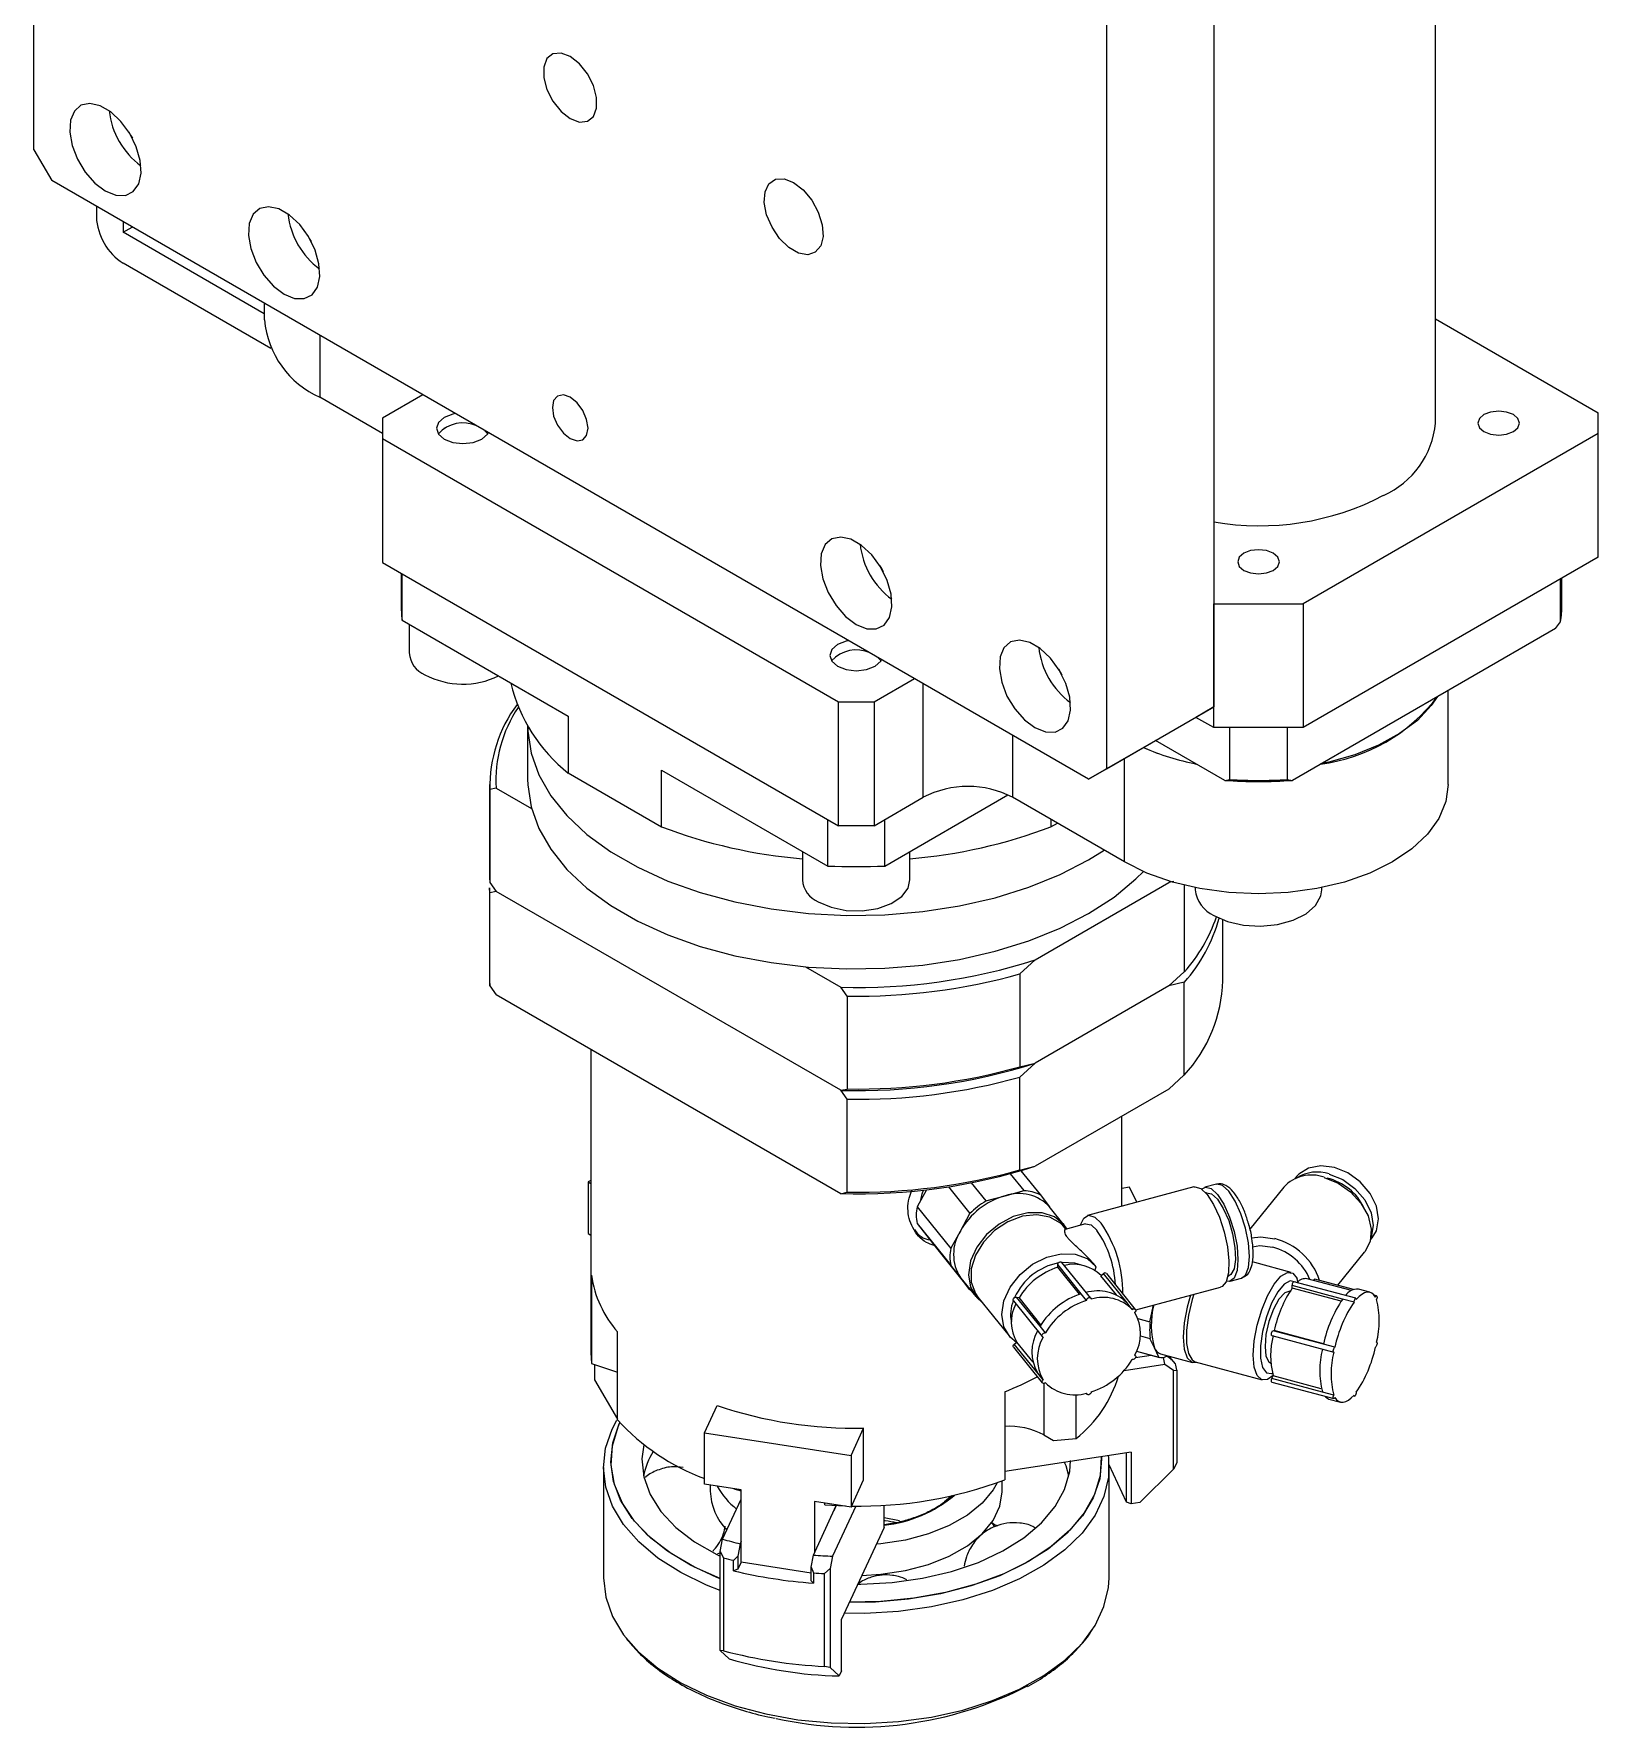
# Model space of a CAD drawing. Header units: millimetres. Extents: x 19 to 1665, y -46 to 1184.
# Drawn here: x 811.4 to 910.4, y 746.6 to 853.7 of the extents above; entities that cross this region are included whole.
import ezdxf

# ---------------------------------------------------------------- set-up
doc = ezdxf.new("R2010")
doc.units = ezdxf.units.MM
doc.header["$LTSCALE"] = 4

msp = doc.modelspace()

# ---------------------------------------------------------------- linework, layer by layer
at = {"color": 7, "linetype": 'Continuous', "lineweight": 18}
for p, q in [((811.4, 846.39), (811.4, 928.7)), ((886.07, 893.43), (886.07, 811.13)), ((879.28, 889.51), (879.28, 807.21)), ((900.1, 829.09), (900.1, 862.66)), ((811.4, 846.39), (812.53, 844.43)), ((878.15, 806.55), (812.53, 844.43)), ((815.36, 842.8), (815.36, 842.15)), ((817.05, 841.82), (817.05, 841.17)), ((817.05, 841.17), (817.62, 841.49)), ((825.98, 836.01), (817.05, 841.17)), ((826.4, 833.81), (817.05, 839.21)), ((825.98, 836.67), (825.98, 835.62)), ((900.1, 835.68), (910.39, 829.74)), ((829.5, 834.64), (829.5, 830.72)), ((833.46, 828.43), (829.5, 830.72)), ((836.01, 830.88), (833.46, 829.41)), ((833.46, 829.41), (833.46, 828.11)), ((910.39, 828.43), (910.39, 829.74)), ((837.39, 828.78), (837.36, 828.76)), ((910.39, 828.43), (891.72, 817.66)), ((910.39, 820.6), (910.39, 828.43)), ((833.46, 828.11), (862.31, 811.45)), ((833.46, 828.11), (833.46, 820.27)), ((833.46, 820.27), (862.31, 803.61)), ((910.39, 820.6), (891.72, 809.82)), ((834.64, 819.58), (834.64, 817.65)), ((834.7, 816.61), (834.7, 819.55)), ((908.01, 816.52), (908.01, 819.22)), ((908.1, 817.56), (908.1, 819.27)), ((886.07, 817.66), (891.72, 817.66)), ((886.07, 809.82), (886.07, 817.66)), ((891.72, 817.66), (891.72, 809.82)), ((834.7, 816.61), (845.21, 810.54)), ((907.69, 816.09), (908.01, 816.52)), ((835.15, 816.35), (835.15, 814.55)), ((907.69, 816.09), (891.04, 806.48)), ((862.28, 814.41), (862.25, 814.39)), ((864.57, 811.45), (867.12, 812.92)), ((867.68, 805.41), (867.68, 812.6)), ((900.9, 806.22), (900.9, 812.17)), ((862.31, 811.45), (864.57, 811.45)), ((862.31, 803.61), (862.31, 811.45)), ((864.57, 811.45), (864.57, 803.61)), ((879.28, 807.21), (886.07, 811.13)), ((886.07, 811.13), (884.94, 810.47)), ((845.21, 810.54), (845.21, 806.95)), ((884.94, 810.47), (878.15, 806.55)), ((886.07, 809.82), (884.94, 810.47)), ((842.64, 809.92), (842.64, 806.55)), ((873.34, 809.33), (873.34, 805.41)), ((886.76, 806.48), (882.39, 809)), ((891.72, 809.82), (886.07, 809.82)), ((887.08, 806.53), (887.08, 809.82)), ((890.71, 809.82), (890.71, 806.53)), ((845.21, 806.95), (851.12, 803.54)), ((851.12, 803.54), (851.12, 807.13)), ((851.12, 807.13), (861.64, 801.06)), ((878.15, 806.55), (879.28, 807.21)), ((880.41, 801.33), (880.41, 807.86)), ((840.24, 806.22), (840.24, 800.34)), ((840.66, 805.98), (840.25, 805.9)), ((840.25, 805.9), (840.25, 800.02)), ((840.66, 805.98), (842.89, 804.7)), ((886.76, 806.48), (887.08, 806.53)), ((890.71, 806.53), (891.04, 806.48)), ((864.57, 803.61), (867.68, 805.41)), ((865.24, 801.06), (873.04, 805.56)), ((880.41, 801.33), (873.34, 805.41)), ((861.64, 801.06), (861.64, 804)), ((864.57, 803.61), (862.31, 803.61)), ((865.24, 801.06), (865.24, 804)), ((875.76, 804.01), (875.76, 803.54)), ((875.76, 803.54), (876.17, 803.77)), ((860.04, 801.98), (860.04, 800.18)), ((866.84, 800.18), (866.84, 801.98)), ((878.15, 801.46), (879.13, 802.06)), ((840.24, 800.34), (840.25, 800.02)), ((840.24, 799.69), (840.24, 793.81)), ((840.25, 799.36), (840.24, 799.69)), ((840.25, 800.02), (840.66, 799.45)), ((840.66, 799.45), (840.25, 799.36)), ((840.25, 793.48), (840.25, 799.36)), ((862.46, 786.87), (840.66, 799.45)), ((874.76, 795.12), (883.23, 800.01)), ((883.23, 800.01), (883.31, 800.09)), ((883.54, 800.09), (883.23, 800.01)), ((884.2, 799.85), (884.2, 794.37)), ((884.9, 799.69), (884.9, 799.56)), ((892.9, 799.56), (892.9, 799.69)), ((886.64, 793.81), (886.64, 797.65)), ((874.76, 795.12), (873.79, 794.24)), ((860.23, 794.68), (862.46, 793.4)), ((873.79, 794.24), (873.79, 788.36)), ((883.23, 793.48), (884.2, 794.37)), ((840.24, 793.81), (840.25, 793.48)), ((840.25, 793.48), (840.66, 792.92)), ((862.46, 780.33), (840.66, 792.92)), ((862.87, 792.83), (862.46, 793.4)), ((883.23, 793.48), (874.76, 788.59)), ((884.2, 793.72), (883.23, 793.48)), ((884.2, 787.84), (884.2, 793.72)), ((862.87, 792.83), (862.87, 786.95)), ((846.64, 789.47), (846.64, 770.26)), ((874.76, 788.59), (873.79, 787.7)), ((873.79, 788.36), (874.76, 788.59)), ((873.79, 781.82), (873.79, 787.7)), ((883.23, 786.95), (884.2, 787.84)), ((862.46, 786.87), (862.87, 786.95)), ((862.87, 786.3), (862.46, 786.87)), ((883.23, 786.95), (874.76, 782.06)), ((862.87, 780.42), (862.87, 786.3)), ((880.24, 779.53), (880.24, 785.22)), ((846.64, 781.17), (846.47, 781.07)), ((874.07, 780.52), (873.2, 781.59)), ((873.79, 781.82), (874.76, 782.06)), ((873.86, 781.78), (875.08, 780.27)), ((873.91, 781.85), (873.93, 781.69)), ((891.31, 781.41), (891.19, 781.27)), ((846.47, 781.07), (846.47, 777.81)), ((846.47, 781.07), (846.64, 780.97)), ((862.46, 780.33), (862.87, 780.42)), ((867.89, 780.57), (867.29, 779.49)), ((869.27, 780.76), (870.64, 779.07)), ((870.72, 781.01), (871.64, 779.87)), ((871.64, 779.87), (872.86, 780.19)), ((872.86, 780.19), (874.07, 780.52)), ((875.08, 780.27), (875.67, 779.5)), ((884.8, 780.76), (878.08, 778.95)), ((880.74, 780.74), (880.24, 780.66)), ((881.19, 779.79), (880.74, 780.74)), ((886.23, 780.94), (885.5, 780.74)), ((885.6, 780.39), (885.56, 780.38)), ((890.51, 780.74), (888.35, 778.08)), ((867.29, 779.49), (869.42, 776.86)), ((870.03, 777.96), (870.64, 779.07)), ((876.6, 778.34), (875.66, 779.52)), ((867.29, 778.44), (869.42, 775.81)), ((867.29, 778.44), (868.51, 776.88)), ((869.42, 776.86), (870.03, 777.96)), ((876.71, 778.08), (876.61, 778.21)), ((877.96, 778.42), (876.67, 778.07)), ((846.47, 777.81), (846.64, 777.71)), ((868.51, 776.88), (870.64, 774.24)), ((895.98, 777.4), (896.1, 777.54)), ((870.03, 775.02), (869.42, 775.81)), ((877.68, 774), (876.19, 775.84)), ((876.19, 775.68), (876.19, 775.84)), ((878.29, 773.72), (876.46, 775.98)), ((888.66, 775.97), (888.52, 776.01)), ((890.97, 775.35), (888.66, 775.97)), ((893.92, 774.53), (895.61, 776.62)), ((846.68, 775.17), (846.68, 769.58)), ((870.64, 774.24), (870.03, 775.02)), ((870.06, 774.99), (871, 773.82)), ((877.58, 773.97), (876.19, 775.68)), ((878.55, 775.44), (878.63, 775.71)), ((878.93, 775.14), (879.09, 775.27)), ((879.92, 773.92), (878.93, 775.14)), ((880.58, 773.42), (879.09, 775.27)), ((881.11, 773.01), (879.29, 775.27)), ((886.97, 775.13), (887.01, 775.14)), ((887.1, 774.79), (887.83, 774.99)), ((895.06, 773.71), (891.14, 774.76)), ((891.4, 774.69), (891.35, 774.97)), ((894.78, 774.2), (891.98, 774.95)), ((894.91, 774.26), (892.46, 774.92)), ((871.13, 773.79), (873.11, 771.34)), ((875.08, 771.94), (873.59, 773.78)), ((873.59, 773.78), (873.75, 773.75)), ((875.13, 772.03), (873.75, 773.75)), ((878.02, 773.58), (877.68, 774)), ((881.13, 772.98), (886.5, 774.42)), ((894.22, 773.66), (891.03, 774.52)), ((891.03, 774.36), (891.03, 774.52)), ((894.12, 773.52), (891.03, 774.36)), ((894.95, 773.47), (894.22, 773.66)), ((895.95, 774.09), (895.23, 774.28)), ((896.37, 773.87), (896.21, 773.91)), ((873.39, 773.55), (875.21, 771.29)), ((880.91, 773.01), (880.58, 773.42)), ((882.03, 772.22), (882.26, 773.28)), ((848.34, 766.01), (848.34, 771.6)), ((875.41, 771.52), (875.08, 771.94)), ((881.27, 772.43), (882.03, 772.22)), ((889.82, 771.66), (889.89, 771.67)), ((893.01, 770.8), (889.82, 771.66)), ((893.01, 770.83), (889.89, 771.67)), ((873.39, 770.61), (875.21, 768.35)), ((873.44, 770.81), (873.6, 770.93)), ((874.93, 768.97), (873.44, 770.81)), ((874.63, 769.66), (873.6, 770.93)), ((881.42, 771.34), (882.03, 771.17)), ((882.31, 770.58), (882.03, 771.17)), ((882.6, 769.98), (882.31, 770.58)), ((889.74, 771.35), (893.66, 770.3)), ((893.73, 770.61), (893.01, 770.8)), ((896.37, 770.93), (896.37, 770.93)), ((846.64, 770.26), (846.68, 769.58)), ((846.68, 769.58), (848.34, 769.04)), ((846.88, 769.51), (846.88, 768.56)), ((882.96, 769.53), (880.39, 769.13)), ((881.11, 770.07), (881.07, 770.13)), ((881.12, 769.96), (882.1, 770.11)), ((881.18, 770.36), (882.63, 769.97)), ((881.18, 770.36), (882.6, 769.98)), ((882.7, 770.2), (884.73, 769.65)), ((883.52, 769.15), (882.96, 769.53)), ((883.11, 770.09), (883.07, 770.04)), ((883.09, 770.06), (883.39, 769.85)), ((883.4, 769.79), (883.31, 770.02)), ((883.65, 769.57), (883.39, 769.85)), ((884.89, 769.69), (889.14, 768.55)), ((846.88, 768.56), (848.34, 766.07)), ((875.27, 768.55), (874.93, 768.97)), ((875.32, 768.32), (875.32, 765.07)), ((883.52, 769.15), (883.72, 769.17)), ((883.52, 762.89), (883.52, 769.15)), ((883.72, 769.17), (883.72, 763.29)), ((889.74, 768.41), (893.66, 767.36)), ((889.75, 768.64), (889.82, 768.81)), ((892.94, 767.78), (889.75, 768.64)), ((892.87, 767.99), (889.82, 768.81)), ((872.84, 767.81), (872.84, 762.22)), ((877.36, 764.83), (877.36, 767.62)), ((877.99, 767.7), (878.04, 767.64)), ((893.67, 767.59), (892.94, 767.78)), ((893.35, 767.33), (894.08, 767.14)), ((894.9, 767.54), (894.97, 767.52)), ((853.83, 765.2), (854.64, 766.93)), ((853.83, 761.94), (853.83, 765.2)), ((853.83, 765.2), (863.11, 763.77)), ((863.11, 763.77), (863.91, 765.5)), ((863.91, 762.23), (863.91, 765.5)), ((875.32, 765.07), (875.92, 764.72)), ((880.83, 763.97), (872.84, 762.74)), ((875.92, 764.72), (877.36, 764.83)), ((880.83, 763.97), (880.83, 760.71)), ((847.44, 763), (847.44, 756.03)), ((863.11, 763.77), (863.11, 760.5)), ((880.54, 760.81), (879.44, 763.18)), ((879.44, 756.03), (879.44, 763)), ((880.54, 760.81), (880.54, 763.93)), ((881.38, 760.79), (883.52, 762.89)), ((883.72, 763.29), (883.52, 762.89)), ((856.15, 761.58), (853.83, 761.94)), ((854.2, 761.88), (854.2, 761.5)), ((863.11, 760.5), (863.91, 762.23)), ((872.68, 761.5), (872.68, 762.16)), ((854.98, 758.47), (856.15, 760.99)), ((855.7, 761.65), (856.15, 761.52)), ((856.15, 757.01), (856.15, 761.58)), ((863.11, 760.5), (860.79, 760.86)), ((860.79, 760.86), (860.79, 757.6)), ((861.45, 760.63), (861.45, 760.76)), ((880.83, 760.71), (880.54, 760.81)), ((881.38, 760.79), (880.83, 760.71)), ((860.73, 757.46), (862.18, 760.59)), ((861.45, 760.63), (862.77, 760.57)), ((863.41, 760.56), (861.94, 757.39)), ((862.18, 760.59), (862.03, 760.27)), ((865.2, 759.2), (865.2, 760.61)), ((866.18, 759.62), (865.2, 759.82)), ((865.2, 759.2), (862.51, 753.4)), ((865.57, 759.43), (865.2, 759.37)), ((854.83, 757.59), (854.66, 757.54)), ((854.83, 757.69), (854.98, 758.47)), ((854.83, 757.69), (855.04, 757.29)), ((854.83, 751.42), (854.83, 757.69)), ((856.09, 758.18), (855.94, 757.4)), ((856.15, 758.31), (856.09, 758.18)), ((864.99, 758.18), (864.71, 758.15)), ((855.04, 757.29), (855.04, 751.41)), ((855.68, 757.12), (855.94, 757.4)), ((855.68, 756.47), (855.68, 757.12)), ((855.94, 756.56), (855.68, 756.47)), ((855.94, 757.4), (855.94, 756.56)), ((856.15, 757.01), (855.94, 756.56)), ((860.58, 756.32), (856.15, 757.01)), ((860.58, 756.69), (860.73, 757.46)), ((860.58, 756.69), (860.73, 756.34)), ((860.58, 755.84), (860.58, 756.69)), ((861.43, 756.3), (861.79, 756.61)), ((861.94, 757.39), (861.79, 756.61)), ((861.79, 756.61), (861.79, 750.35)), ((860.73, 755.69), (860.58, 755.84)), ((860.73, 756.34), (860.73, 755.69)), ((861.43, 750.42), (861.43, 756.3)), ((863.8, 756.17), (864.99, 756.25)), ((862.51, 750.13), (862.51, 753.4)), ((855.04, 751.41), (854.83, 751.42)), ((855.4, 750.89), (854.83, 751.42)), ((861.79, 750.35), (861.43, 750.42)), ((861.79, 750.35), (862.36, 749.81)), ((862.51, 750.13), (862.36, 749.81))]:
    msp.add_line(p, q, dxfattribs=at)
at = {"color": 7, "linetype": 'Continuous', "lineweight": 18, "flags": 128}
for points in [[(845.34, 852.28), (844.76, 852.49), (844.25, 852.45), (843.87, 852.15), (843.67, 851.62), (843.67, 850.94), (843.87, 850.19), (844.25, 849.45), (844.76, 848.81), (845.34, 848.36), (845.92, 848.14), (846.43, 848.19), (846.81, 848.49), (847.01, 849.01), (847.01, 849.69), (846.81, 850.45), (846.43, 851.19), (845.92, 851.82), (845.34, 852.28)], [(815.92, 843.78), (816.59, 843.51), (817.2, 843.5), (817.69, 843.74), (818.03, 844.22), (818.18, 844.9), (818.13, 845.7), (817.88, 846.57), (817.46, 847.42), (816.9, 848.18), (816.26, 848.78), (815.59, 849.17), (814.94, 849.32), (814.38, 849.2), (813.96, 848.83), (813.72, 848.25), (813.67, 847.5), (813.82, 846.66), (814.15, 845.79), (814.65, 844.97), (815.26, 844.28), (815.92, 843.78)], [(817.41, 847.51), (817.51, 847.31), (817.63, 847.12)], [(859.48, 844.31), (860.09, 843.84), (860.63, 843.19), (861.04, 842.43), (861.29, 841.64), (861.34, 840.9), (861.19, 840.3), (860.85, 839.9), (860.37, 839.74), (859.79, 839.85), (859.17, 840.2), (858.59, 840.77), (858.11, 841.49), (857.77, 842.27), (857.62, 843.05), (857.67, 843.73), (857.92, 844.23), (858.33, 844.52), (858.87, 844.54), (859.48, 844.31)], [(827.24, 837.25), (827.9, 836.98), (828.51, 836.97), (829.01, 837.21), (829.34, 837.69), (829.49, 838.37), (829.44, 839.17), (829.2, 840.04), (828.78, 840.89), (828.22, 841.65), (827.57, 842.25), (826.9, 842.64), (826.25, 842.78), (825.7, 842.67), (825.28, 842.3), (825.03, 841.72), (824.98, 840.97), (825.13, 840.13), (825.47, 839.26), (825.96, 838.44), (826.57, 837.75), (827.24, 837.25)], [(828.72, 840.98), (828.83, 840.78), (828.95, 840.59)], [(845.34, 830.72), (844.91, 830.87), (844.54, 830.8), (844.29, 830.52), (844.21, 830.07), (844.29, 829.52), (844.54, 828.95), (844.91, 828.46), (845.34, 828.11), (845.77, 827.96), (846.14, 828.03), (846.38, 828.31), (846.47, 828.76), (846.38, 829.31), (846.14, 829.88), (845.77, 830.37), (845.34, 830.72)], [(838.07, 829.69), (837.91, 829.65), (837.36, 829.44), (837, 829.13), (836.87, 828.76), (837, 828.39), (837.36, 828.07), (837.91, 827.86), (838.55, 827.79), (839.19, 827.86), (839.74, 828.07), (840.1, 828.39), (840.16, 828.48)], [(905.03, 828.55), (905.32, 828.8), (905.42, 829.09), (905.32, 829.38), (905.03, 829.63), (904.6, 829.79), (904.1, 829.85), (903.59, 829.79), (903.16, 829.63), (902.88, 829.38), (902.78, 829.09), (902.88, 828.8), (903.16, 828.55), (903.59, 828.38), (904.1, 828.33), (904.6, 828.38), (905.03, 828.55)], [(839.94, 828.61), (840.07, 828.47), (840.11, 828.4)], [(863.44, 816.35), (864.11, 816.08), (864.71, 816.07), (865.21, 816.31), (865.55, 816.79), (865.7, 817.47), (865.65, 818.27), (865.4, 819.14), (864.98, 819.99), (864.42, 820.75), (863.78, 821.35), (863.1, 821.74), (862.46, 821.88), (861.9, 821.77), (861.48, 821.4), (861.23, 820.82), (861.18, 820.07), (861.33, 819.23), (861.67, 818.36), (862.17, 817.54), (862.77, 816.85), (863.44, 816.35)], [(889.83, 819.77), (890.12, 820.02), (890.22, 820.31), (890.12, 820.6), (889.83, 820.85), (889.4, 821.02), (888.9, 821.08), (888.39, 821.02), (887.96, 820.85), (887.68, 820.6), (887.58, 820.31), (887.68, 820.02), (887.96, 819.77), (888.39, 819.61), (888.9, 819.55), (889.4, 819.61), (889.83, 819.77)], [(864.92, 820.08), (865.03, 819.88), (865.15, 819.69)], [(862.96, 815.32), (862.8, 815.29), (862.25, 815.08), (861.89, 814.76), (861.76, 814.39), (861.89, 814.02), (862.25, 813.7), (862.8, 813.49), (863.44, 813.42), (864.08, 813.49), (864.63, 813.7), (864.99, 814.02), (865.05, 814.11)], [(874.75, 809.82), (875.42, 809.55), (876.03, 809.54), (876.52, 809.78), (876.86, 810.26), (877.01, 810.93), (876.96, 811.74), (876.71, 812.61), (876.29, 813.46), (875.74, 814.22), (875.09, 814.82), (874.42, 815.21), (873.77, 815.35), (873.21, 815.24), (872.79, 814.87), (872.55, 814.29), (872.5, 813.54), (872.65, 812.69), (872.98, 811.82), (873.48, 811.01), (874.09, 810.32), (874.75, 809.82)], [(864.83, 814.24), (864.96, 814.1), (865, 814.03)], [(876.24, 813.55), (876.34, 813.35), (876.46, 813.16)], [(900.23, 811.79), (899.83, 811.21), (898.95, 810.28), (897.83, 809.44), (896.5, 808.7), (894.99, 808.1), (893.35, 807.63), (892.83, 807.52)], [(842.64, 809.95), (842.65, 809.6), (842.86, 808.21), (843.35, 806.84), (844.11, 805.51), (845.13, 804.25), (846.4, 803.06), (847.9, 801.96), (849.61, 800.98), (851.51, 800.11), (853.57, 799.38), (855.76, 798.79), (858.06, 798.35), (860.43, 798.06), (862.84, 797.94), (865.25, 797.98), (867.65, 798.19), (869.98, 798.55), (872.23, 799.06), (874.36, 799.73), (876.34, 800.53), (878.15, 801.46), (879.13, 802.06)], [(842.64, 809.95), (842.65, 809.6), (842.86, 808.21), (843.35, 806.84), (844.11, 805.51), (845.13, 804.25), (846.4, 803.06), (847.9, 801.96), (849.61, 800.98), (851.51, 800.11), (853.57, 799.38), (855.76, 798.79), (858.06, 798.35), (860.43, 798.06), (862.84, 797.94), (865.25, 797.98), (867.65, 798.19), (869.98, 798.55), (872.23, 799.06), (874.36, 799.73), (876.34, 800.53), (878.15, 801.46)], [(842.64, 806.55), (842.65, 806.2), (842.86, 804.81), (843.35, 803.44), (844.11, 802.12), (845.13, 800.85), (846.4, 799.66), (847.9, 798.57), (849.61, 797.58), (851.51, 796.71), (853.57, 795.98), (855.76, 795.39), (858.06, 794.95), (860.43, 794.67), (862.84, 794.55), (865.25, 794.59), (867.65, 794.79), (869.98, 795.15), (872.23, 795.67), (874.36, 796.33), (876.34, 797.13), (878.15, 798.06), (879.76, 799.1), (881.14, 800.25), (881.62, 800.72)], [(900.9, 806.22), (900.75, 805.14), (900.31, 804.08), (899.59, 803.08), (898.6, 802.15), (897.38, 801.33), (895.95, 800.62), (894.34, 800.05), (892.6, 799.64), (890.77, 799.38), (888.9, 799.3), (887.02, 799.38), (885.19, 799.64), (883.45, 800.05), (881.84, 800.62), (880.41, 801.33)], [(861.04, 798.79), (861.85, 798.45), (862.81, 798.25), (863.82, 798.23), (864.8, 798.38), (865.66, 798.69), (866.32, 799.14), (866.72, 799.67), (866.84, 800.18)], [(886.07, 797.93), (886.94, 797.55), (887.95, 797.32), (889.03, 797.25), (890.11, 797.36), (891.09, 797.63), (891.91, 798.04), (892.51, 798.57), (892.84, 799.17), (892.9, 799.56)], [(896.1, 777.54), (896.36, 777.98), (896.49, 778.73), (896.36, 779.54), (895.96, 780.35), (895.34, 781.07), (894.56, 781.64), (893.7, 781.99), (892.84, 782.1), (892.06, 781.95), (891.44, 781.56), (891.31, 781.41)], [(893.06, 781.36), (893.94, 781), (894.73, 780.44), (895.38, 779.73), (895.83, 778.92), (896.02, 778.08), (895.96, 777.31), (895.63, 776.65), (895.61, 776.62)], [(893.36, 781.57), (894.23, 781.22), (895, 780.65), (895.62, 779.93), (896.02, 779.12), (896.15, 778.31), (896.02, 777.57), (896.01, 777.54)], [(867.52, 779.91), (867.62, 780.33), (867.7, 780.55)], [(884.8, 780.76), (884.87, 780.77), (885.24, 780.66), (885.65, 780.27)], [(885.3, 780.61), (885.54, 780.75), (885.9, 780.66), (886.3, 780.28)], [(885.6, 780.39), (885.6, 780.39), (885.93, 780.32), (886.3, 779.98)], [(885.65, 780.27), (886.06, 779.64), (886.43, 778.84), (886.73, 777.92), (886.94, 776.97), (887.03, 776.08), (887, 775.32), (886.85, 774.76), (886.59, 774.46), (886.5, 774.42)], [(887.83, 774.99), (888.08, 775.18), (888.26, 775.65), (888.33, 776.35), (888.26, 777.21), (888.08, 778.14), (887.79, 779.05), (887.43, 779.85), (887.03, 780.48), (886.62, 780.85), (886.26, 780.94), (886.23, 780.94)], [(886.3, 780.28), (886.7, 779.66), (887.07, 778.85), (887.35, 777.94), (887.54, 777.01), (887.6, 776.15), (887.54, 775.46), (887.35, 774.98), (887.07, 774.78), (886.87, 774.8)], [(876.77, 778.1), (876.58, 778.37), (875.99, 778.86), (875.21, 779.11), (874.31, 779.12), (873.38, 778.88), (872.48, 778.41), (871.68, 777.75), (871.07, 776.95), (870.67, 776.08), (870.54, 775.2), (870.67, 774.41), (871.07, 773.75), (871.42, 773.44)], [(876.61, 778.21), (876.37, 778.46), (875.7, 778.85), (874.87, 779), (873.96, 778.9), (873.04, 778.55), (872.2, 777.99), (871.49, 777.27), (870.98, 776.44), (870.71, 775.57), (870.71, 774.73), (870.98, 774.01), (871.13, 773.79)], [(877.64, 778.33), (877.64, 778.36), (877.85, 778.79), (878.15, 778.96), (878.53, 778.85), (878.94, 778.46)], [(886.3, 779.98), (886.67, 779.4), (887.01, 778.64), (887.26, 777.79), (887.41, 776.93), (887.45, 776.17), (887.35, 775.57), (887.15, 775.22), (887.01, 775.14)], [(877.96, 778.42), (877.96, 778.42), (878.3, 778.35), (878.68, 778)], [(888.45, 777.53), (889.05, 777.6), (889.93, 777.48)], [(888.51, 776.97), (888.99, 777.05), (889.81, 776.95)], [(873.58, 770.92), (873.19, 771.25), (872.79, 771.9), (872.66, 772.69), (872.79, 773.55), (873.19, 774.42), (873.81, 775.21), (874.6, 775.86), (875.5, 776.31), (876.42, 776.53), (877.3, 776.5), (878.06, 776.22), (878.63, 775.71), (878.63, 775.71)], [(876.19, 775.84), (876.2, 775.89), (876.23, 775.95), (876.28, 775.99), (876.34, 776.01), (876.39, 776.02), (876.44, 776), (876.46, 775.98)], [(877.7, 775.8), (877.27, 775.94), (876.47, 775.98)], [(889.82, 768.82), (889.47, 768.58), (889.1, 768.56), (888.81, 768.83), (888.63, 769.36), (888.56, 770.11), (888.63, 771.01), (888.81, 772), (889.1, 772.98), (889.47, 773.87), (889.89, 774.6), (890.32, 775.11), (890.73, 775.35), (891.08, 775.3), (891.35, 774.97), (891.35, 774.97)], [(891.25, 774.73), (891.23, 774.74), (890.91, 774.82), (890.53, 774.6), (890.12, 774.11), (889.73, 773.4), (889.4, 772.54), (889.16, 771.61), (889.03, 770.7), (889.03, 769.92), (889.16, 769.33), (889.4, 769), (889.73, 768.95), (889.77, 768.96)], [(891.03, 774.52), (891.04, 774.58), (891.05, 774.64), (891.07, 774.69), (891.1, 774.74), (891.13, 774.76), (891.14, 774.76)], [(892.39, 774.84), (892.41, 774.88), (892.43, 774.92), (892.46, 774.92), (892.46, 774.92)], [(873.39, 773.55), (873.37, 773.58), (873.37, 773.63), (873.39, 773.68), (873.43, 773.73), (873.48, 773.77), (873.53, 773.79), (873.59, 773.78)], [(878.02, 773.58), (878.03, 773.63), (878.06, 773.69), (878.11, 773.73), (878.16, 773.75), (878.22, 773.76), (878.27, 773.74), (878.3, 773.71), (878.31, 773.66)], [(884.6, 773.91), (884.39, 773.15), (884.2, 772.16), (884.14, 771.25), (884.2, 770.49), (884.39, 769.95), (884.67, 769.67), (885, 769.66)], [(884.8, 773.97), (884.7, 773.63), (884.46, 772.64), (884.34, 771.69), (884.34, 770.85), (884.46, 770.21), (884.7, 769.81), (884.89, 769.69)], [(890.9, 774.16), (890.88, 774.17), (890.56, 774.06), (890.19, 773.66), (889.85, 773.03), (889.56, 772.25), (889.37, 771.42), (889.31, 770.65), (889.37, 770.04), (889.56, 769.68), (889.67, 769.61)], [(894.95, 773.47), (894.95, 773.52), (894.97, 773.58), (894.99, 773.64), (895.02, 773.68), (895.04, 773.71), (895.06, 773.7), (895.08, 773.68), (895.08, 773.63)], [(896.3, 773.78), (896.19, 773.93), (896.07, 774.04), (895.93, 774.09), (895.78, 774.1), (895.61, 774.06), (895.44, 773.96), (895.26, 773.82), (895.08, 773.63)], [(896.3, 773.78), (896.32, 773.83), (896.35, 773.86), (896.37, 773.87), (896.39, 773.85), (896.4, 773.81), (896.4, 773.76), (896.39, 773.7), (896.37, 773.64)], [(880.91, 773.01), (880.97, 773.04), (881.03, 773.05), (881.08, 773.04), (881.12, 773.01), (881.13, 772.97), (881.13, 772.92), (881.1, 772.86), (881.06, 772.82)], [(875.27, 771.26), (875.22, 771.28), (875.2, 771.32), (875.19, 771.37), (875.21, 771.42), (875.25, 771.47), (875.3, 771.51), (875.36, 771.53), (875.41, 771.52)], [(889.74, 771.35), (889.73, 771.36), (889.72, 771.39), (889.72, 771.44), (889.72, 771.5), (889.74, 771.56), (889.77, 771.61), (889.79, 771.65), (889.82, 771.66)], [(873.39, 770.61), (873.39, 770.61), (873.37, 770.66), (873.37, 770.71), (873.4, 770.76), (873.44, 770.81)], [(893.67, 770.3), (893.65, 770.3), (893.63, 770.34), (893.63, 770.38), (893.64, 770.44), (893.66, 770.51), (893.68, 770.56), (893.71, 770.59), (893.73, 770.61)], [(896.37, 770.93), (896.39, 770.92), (896.4, 770.89), (896.4, 770.84), (896.39, 770.78), (896.37, 770.72), (896.35, 770.67), (896.32, 770.63), (896.3, 770.62)], [(881.06, 770.11), (881.1, 770.09), (881.13, 770.05), (881.13, 770), (881.12, 769.94), (881.08, 769.89), (881.03, 769.86), (880.97, 769.84), (880.91, 769.84)], [(875.41, 768.36), (875.36, 768.33), (875.3, 768.32), (875.25, 768.33), (875.21, 768.35), (875.19, 768.4), (875.2, 768.45), (875.22, 768.5), (875.27, 768.55)], [(889.74, 768.41), (889.72, 768.43), (889.72, 768.47), (889.72, 768.52), (889.73, 768.58), (889.75, 768.64)], [(878.31, 767.79), (878.3, 767.73), (878.27, 767.68), (878.22, 767.64), (878.16, 767.61), (878.11, 767.61), (878.06, 767.62), (878.03, 767.66), (878.02, 767.71)], [(893.73, 767.44), (893.71, 767.4), (893.68, 767.36), (893.66, 767.36), (893.64, 767.37), (893.63, 767.41), (893.63, 767.47), (893.65, 767.53), (893.67, 767.59)], [(893.73, 767.44), (893.84, 767.29), (893.96, 767.19), (894.1, 767.13), (894.26, 767.13), (894.42, 767.17), (894.59, 767.26), (894.77, 767.41), (894.95, 767.59)], [(895.08, 767.76), (895.08, 767.7), (895.06, 767.64), (895.04, 767.59), (895.02, 767.54), (894.99, 767.52), (894.97, 767.52), (894.95, 767.55), (894.95, 767.59)], [(854.83, 755.22), (853.96, 755.56), (852.33, 756.36), (850.89, 757.27), (849.68, 758.29), (848.72, 759.39), (848.01, 760.55), (847.59, 761.76), (847.44, 762.99), (847.58, 764.22), (848, 765.43), (848.3, 766)], [(854.83, 755.96), (854.61, 756.05), (852.95, 756.82), (851.49, 757.7), (850.25, 758.69), (849.25, 759.78), (848.52, 760.93), (848.07, 762.12), (847.91, 763.34), (848.03, 764.56), (848.44, 765.76), (848.48, 765.84)], [(854.83, 755.98), (853.21, 756.7), (851.72, 757.56), (850.44, 758.54), (849.41, 759.61), (848.64, 760.75), (848.14, 761.93), (847.93, 763.15), (848.01, 764.37), (848.37, 765.58), (848.49, 765.84)], [(849.99, 764.44), (849.88, 763.55), (850, 762.41), (850.4, 761.29), (851.08, 760.22), (852.02, 759.21), (853.21, 758.3), (854.62, 757.49), (854.83, 757.39)], [(878.97, 763.69), (878.97, 763.52), (878.85, 762.29), (878.44, 761.09), (877.75, 759.94), (876.79, 758.84), (875.58, 757.84), (874.15, 756.94), (872.52, 756.15), (870.72, 755.51), (868.78, 755.01), (866.75, 754.67), (864.65, 754.49), (863, 754.46)], [(878.95, 763.68), (878.87, 762.5), (878.51, 761.29), (877.86, 760.13), (876.95, 759.03), (875.78, 758), (874.39, 757.08), (872.79, 756.28), (871.01, 755.62), (869.1, 755.09), (867.08, 754.73), (864.99, 754.52), (863.01, 754.48)], [(865.71, 755.72), (867.63, 755.99), (869.47, 756.42), (871.17, 757), (872.71, 757.72), (874.05, 758.56), (875.17, 759.51), (876.03, 760.53), (876.63, 761.62), (876.95, 762.75), (877, 763.44)], [(879.39, 763.75), (879.4, 763.63), (879.41, 762.4), (879.12, 761.17), (878.56, 759.98), (877.73, 758.85), (876.64, 757.79), (875.32, 756.82), (873.78, 755.96), (872.07, 755.22), (870.19, 754.63), (868.2, 754.18), (866.12, 753.9)], [(876.9, 762.47), (876.72, 763.1), (876.63, 763.32)], [(872.36, 762.04), (872.1, 761.58), (871.41, 760.74), (870.48, 759.98), (869.33, 759.33), (868.01, 758.8), (866.55, 758.41), (864.99, 758.18)], [(864.99, 756.25), (866.55, 756.48), (868.01, 756.87), (869.33, 757.4), (870.48, 758.05), (871.41, 758.81), (872.1, 759.65), (872.53, 760.55), (872.68, 761.47), (872.68, 761.5)], [(872.01, 759.52), (872.14, 759.32), (872.19, 759.24)], [(847.44, 756.03), (847.44, 756.02), (847.59, 754.79), (848.01, 753.58), (848.72, 752.41), (849.68, 751.31), (850.89, 750.3), (852.33, 749.38), (853.96, 748.59), (855.77, 747.92), (857.71, 747.41), (859.75, 747.04), (861.86, 746.84), (863.99, 746.8), (866.12, 746.92)], [(863.53, 755.61), (863.74, 755.61), (865.71, 755.72)], [(866.12, 746.92), (868.2, 747.21), (870.19, 747.65), (872.07, 748.25), (873.78, 748.98), (875.32, 749.84), (876.64, 750.81), (877.73, 751.87), (878.56, 753.01), (879.12, 754.2), (879.41, 755.42), (879.44, 756.03)], [(866.12, 753.9), (863.99, 753.77), (862.68, 753.78)]]:
    msp.add_lwpolyline(points, dxfattribs=at)
at = {"color": 7, "linetype": 'Continuous', "lineweight": 18}
for centre, radius, start, end in [((821.14, 849.41), 5.01, 186.3224, 233.6722), ((832.45, 842.88), 5.01, 186.3224, 233.6722), ((819.04, 842.31), 3.69, 182.6055, 237.3945), ((831.94, 836.18), 5.98, 185.3944, 245.9257), ((838.55, 827.02), 2.08, 65.1289, 138.5209), ((894.56, 829.6), 5.56, 293.9307, 354.7491), ((888.95, 839.59), 17, 260.246, 297.5652), ((868.66, 821.98), 5.01, 186.3224, 233.6722), ((844.27, 817.65), 9.63, 180.0048, 186.2105), ((901.65, 817.57), 6.45, 350.6266, 359.9834), ((836.81, 814.69), 1.67, 184.8256, 246.4945), ((863.44, 812.66), 2.08, 65.1289, 138.5209), ((879.97, 815.44), 5.01, 186.3224, 233.6722), ((838.55, 817.71), 5.14, 242.0724, 295.9865), ((851.54, 814.99), 10.23, 193.2974, 231.839), ((849.03, 806.07), 8.78, 143.4926, 181.1395), ((849, 806.47), 8.36, 146.3582, 183.3447), ((891.44, 818.47), 11.04, 277.2371, 322.7576), ((888.12, 823.6), 16.39, 246.6391, 258.8974), ((887.98, 823.16), 15.93, 246.4603, 259.0761), ((870.51, 799.95), 6.15, 62.6097, 117.3903), ((888.9, 839.09), 32.68, 266.2455, 273.7545), ((888.9, 839.68), 33.2, 266.8637, 273.1363), ((862.82, 834.41), 33.01, 249.241, 265.1696), ((864.06, 834.41), 33.01, 274.8304, 290.759), ((863.44, 850.88), 49.85, 267.9266, 272.0734), ((861.7, 800.32), 1.67, 184.8256, 246.4945), ((886.88, 799.75), 1.99, 185.3828, 245.9373), ((876.63, 801.12), 10.15, 318.2951, 341.13), ((876.86, 800.32), 9.88, 318.054, 344.9793), ((863.58, 830.13), 36.75, 268.2538, 287.7157), ((863.56, 830.7), 37.87, 268.9678, 285.6747), ((877.51, 794.05), 9.13, 317.126, 358.5076), ((863.58, 823.6), 36.75, 268.2538, 287.7157), ((863.56, 824.82), 37.87, 268.9678, 285.6747), ((863.56, 824.17), 37.87, 268.9678, 285.6747), ((863.58, 817.07), 36.75, 268.2538, 287.7157), ((863.56, 818.29), 37.87, 268.9678, 285.6747), ((892.24, 779.15), 2.36, 69.7932, 137.4034), ((892.61, 779.29), 2.41, 71.7129, 122.31), ((892.45, 777.93), 3.47, 25.2342, 76.9063), ((874.13, 775.68), 4.69, 105.7357, 150.8365), ((873.74, 777.72), 2.62, 42.1664, 109.6563), ((873.91, 777.77), 2.75, 65.0271, 86.7956), ((870.07, 778.97), 2.83, 169.308, 190.692), ((874.32, 775.44), 5.17, 121.1431, 135.4292), ((872.28, 776.49), 2.68, 146.8023, 213.1977), ((873.1, 774.18), 6.76, 3.3247, 34.4148), ((872.61, 774.05), 7.71, 359.5894, 34.8929), ((872.2, 776.33), 2.83, 169.308, 190.692), ((888.85, 773.48), 3.6, 23.3262, 74.5372), ((888.87, 773.51), 4.12, 18.9116, 75.1338), ((876.98, 772.15), 3.87, 101.0484, 155.4274), ((877.21, 773.42), 2.44, 44.9757, 103.8732), ((853.46, 776.14), 6.85, 188.2022, 221.5947), ((877.56, 771.43), 4.46, 107.8173, 148.755), ((879.19, 775.17), 0.144, 48.6906, 136.5489), ((891.88, 774.27), 0.685, 80.9891, 140.8298), ((879.12, 769.5), 4.72, 107.702, 148.8703), ((878.73, 771.57), 2.61, 45.0072, 106.8155), ((879.07, 771.16), 2.61, 45.0072, 106.8155), ((897.32, 770.1), 7.59, 145.8902, 168.0686), ((900.87, 769.15), 8.03, 145.8255, 168.1333), ((895.15, 773.39), 0.894, 85.3794, 146.8544), ((891.24, 772.28), 5.3, 345.1893, 14.8107), ((875.57, 772.69), 2.36, 158.1775, 191.5366), ((875.75, 772.2), 2.5, 152.2728, 210.4092), ((879.45, 769.08), 4.72, 107.702, 148.8703), ((878.75, 771.46), 2.68, 329.6049, 30.3951), ((887.16, 772.02), 5.05, 165.4815, 196.549), ((901.59, 768.96), 8.03, 145.8255, 168.1333), ((877.24, 770.32), 2.68, 149.6049, 210.3951), ((888.02, 771.7), 6.01, 174.9877, 185.0123), ((877.58, 769.9), 2.68, 149.6049, 210.3951), ((882.91, 770.8), 0.632, 200.4462, 250.5392), ((894.67, 770.09), 5.01, 165.2769, 194.7231), ((898.07, 769.14), 5.3, 165.1893, 194.8107), ((888.44, 772.27), 8.03, 325.8255, 348.1333), ((876.87, 772.28), 4.72, 287.702, 328.8703), ((882.77, 770.54), 0.58, 252.8738, 301.094), ((876.73, 768.83), 6.27, 6.4294, 10.5106), ((877.18, 768.16), 6.62, 8.7676, 12.3185), ((898.79, 768.94), 5.3, 165.1893, 194.8107), ((866.19, 784.99), 18.43, 291.1476, 298.176), ((877.26, 770.21), 2.61, 225.0072, 286.8155), ((872.39, 771.09), 7.99, 308.469, 343.2867), ((893.51, 767.84), 0.527, 218.4287, 252.9233), ((863.3, 792.23), 26.74, 251.1023, 271.3116), ((858.72, 775.48), 14.05, 222.3498, 249.6396), ((873.11, 760.85), 4.76, 62.336, 93.2397), ((855.11, 761.33), 5.26, 149.3525, 167.4651), ((858.98, 764.29), 5, 209.7008, 231.5155), ((863.67, 786.65), 26.09, 268.8204, 290.571), ((857.91, 761.63), 3.71, 181.862, 224.1344), ((864.23, 767.84), 8.54, 276.5175, 309.4423), ((864.33, 767.59), 8.28, 276.039, 309.9358), ((862.27, 784.04), 26.59, 254.099, 256.5666), ((862.28, 784.3), 27.96, 254.992, 256.3509), ((862.92, 786.56), 30.95, 256.4745, 265.9394), ((863.12, 788.93), 31.56, 265.6533, 267.8543), ((863.11, 789.13), 32.88, 265.8409, 267.0607), ((862.93, 781.26), 30.88, 255.1996, 267.2143), ((862.96, 776.74), 26.93, 253.6999, 268.7141), ((863.46, 770.3), 23.73, 257.6326, 297.2328)]:
    msp.add_arc(centre, radius, start, end, dxfattribs=at)
for points, knots in [([(868.37, 777.06), (868.2, 777.11), (867.6, 777.31), (867.08, 777.98), (866.76, 778.76), (866.69, 779.39), (866.75, 780), (866.9, 780.39), (866.97, 780.56)], [0, 0, 0, 0, 0.119341, 0.422175, 0.574348, 0.726606, 0.878347, 1, 1, 1, 1]), ([(888.27, 778.43), (888.19, 778.68), (888.03, 779.21), (887.69, 779.91), (887.29, 780.5), (886.9, 780.84), (886.5, 781), (886.3, 780.93), (886.23, 780.91)], [0, 0, 0, 0, 0.175645, 0.370567, 0.569096, 0.777243, 0.926421, 1, 1, 1, 1]), ([(868.12, 777.38), (867.95, 777.42), (867.51, 777.53), (867.28, 777.87), (867.14, 778.07)], [0, 0, 0, 0, 0.39282, 1, 1, 1, 1]), ([(878.63, 775.71), (878.51, 775.85), (878.27, 776.14), (877.89, 776.51), (877.54, 776.83), (877.27, 777.07), (877.05, 777.29), (876.89, 777.46), (876.76, 777.62), (876.68, 777.77), (876.63, 777.91), (876.63, 778.02), (876.65, 778.08), (876.67, 778.07), (876.68, 778.07)], [0, 0, 0, 0, 0.119766, 0.242968, 0.334748, 0.428587, 0.49357, 0.560239, 0.625311, 0.69248, 0.776271, 0.86239, 0.982605, 1, 1, 1, 1]), ([(887.85, 775.02), (887.96, 775.06), (888.19, 775.15), (888.4, 775.51), (888.54, 775.99), (888.58, 776.68), (888.49, 777.5), (888.38, 778.11), (888.27, 778.41), (888.27, 778.43)], [0, 0, 0, 0, 0.111536, 0.250487, 0.413383, 0.607387, 0.796836, 0.982603, 1, 1, 1, 1]), ([(852.48, 763.01), (852.24, 763.04), (851.68, 763.09), (850.87, 762.86), (850.32, 762.59), (850.11, 762.39), (850.1, 762.38)], [0, 0, 0, 0, 0.291125, 0.65685, 0.989001, 1, 1, 1, 1]), ([(869.49, 761.24), (869.35, 761.1), (869.04, 760.81), (868.4, 760.38), (867.62, 760), (866.77, 759.7), (866.08, 759.52), (865.67, 759.45), (865.57, 759.43)], [0, 0, 0, 0, 0.181137, 0.380195, 0.576127, 0.763597, 0.942825, 1, 1, 1, 1]), ([(865.2, 759.67), (865.22, 759.66), (865.5, 759.63), (865.76, 759.57), (866, 759.52)], [0, 0, 0, 0, 0.088317, 1, 1, 1, 1]), ([(854.36, 757.71), (854.39, 757.74), (854.56, 757.89), (854.79, 758.26), (855.07, 758.77), (855.12, 759.14), (855.15, 759.3)], [0, 0, 0, 0, 0.054909, 0.378849, 0.722357, 1, 1, 1, 1]), ([(874.76, 759.19), (874.71, 759.22), (874.42, 759.39), (873.8, 759.51), (872.98, 759.51), (872.29, 759.32), (871.64, 758.99), (871.03, 758.49), (870.62, 757.87), (870.37, 757.28), (870.31, 756.95), (870.27, 756.75)], [0, 0, 0, 0, 0.02788, 0.169888, 0.309879, 0.438148, 0.529126, 0.677231, 0.831915, 0.897764, 1, 1, 1, 1]), ([(872, 759.55), (872.01, 759.54), (872.11, 759.43), (872.26, 759.37), (872.39, 759.32)], [0, 0, 0, 0, 0.0669, 1, 1, 1, 1]), ([(866.64, 755.89), (866.47, 755.98), (866.18, 756.11), (865.64, 756.2), (865.06, 756.22), (864.36, 756.07), (863.83, 755.86), (863.58, 755.65), (863.53, 755.61)], [0, 0, 0, 0, 0.174916, 0.29296, 0.491795, 0.705501, 0.940086, 1, 1, 1, 1]), ([(848.88, 752.2), (849.13, 751.9), (849.66, 751.25), (850.7, 750.35), (851.91, 749.51), (853.27, 748.77), (854.73, 748.13), (856.27, 747.62), (857.46, 747.29), (858.15, 747.17), (858.3, 747.14)], [0, 0, 0, 0, 0.126897, 0.270404, 0.413288, 0.554971, 0.694929, 0.832112, 0.963771, 1, 1, 1, 1]), ([(874.28, 749.14), (874.31, 749.16), (874.75, 749.38), (875.53, 749.89), (876.59, 750.68), (877.49, 751.56), (878.11, 752.28), (878.37, 752.73), (878.43, 752.83)], [0, 0, 0, 0, 0.011884, 0.237421, 0.465318, 0.695216, 0.927124, 1, 1, 1, 1])]:
    msp.add_open_spline(points, degree=3, knots=knots, dxfattribs=at)

doc.saveas('drawing.dxf')
